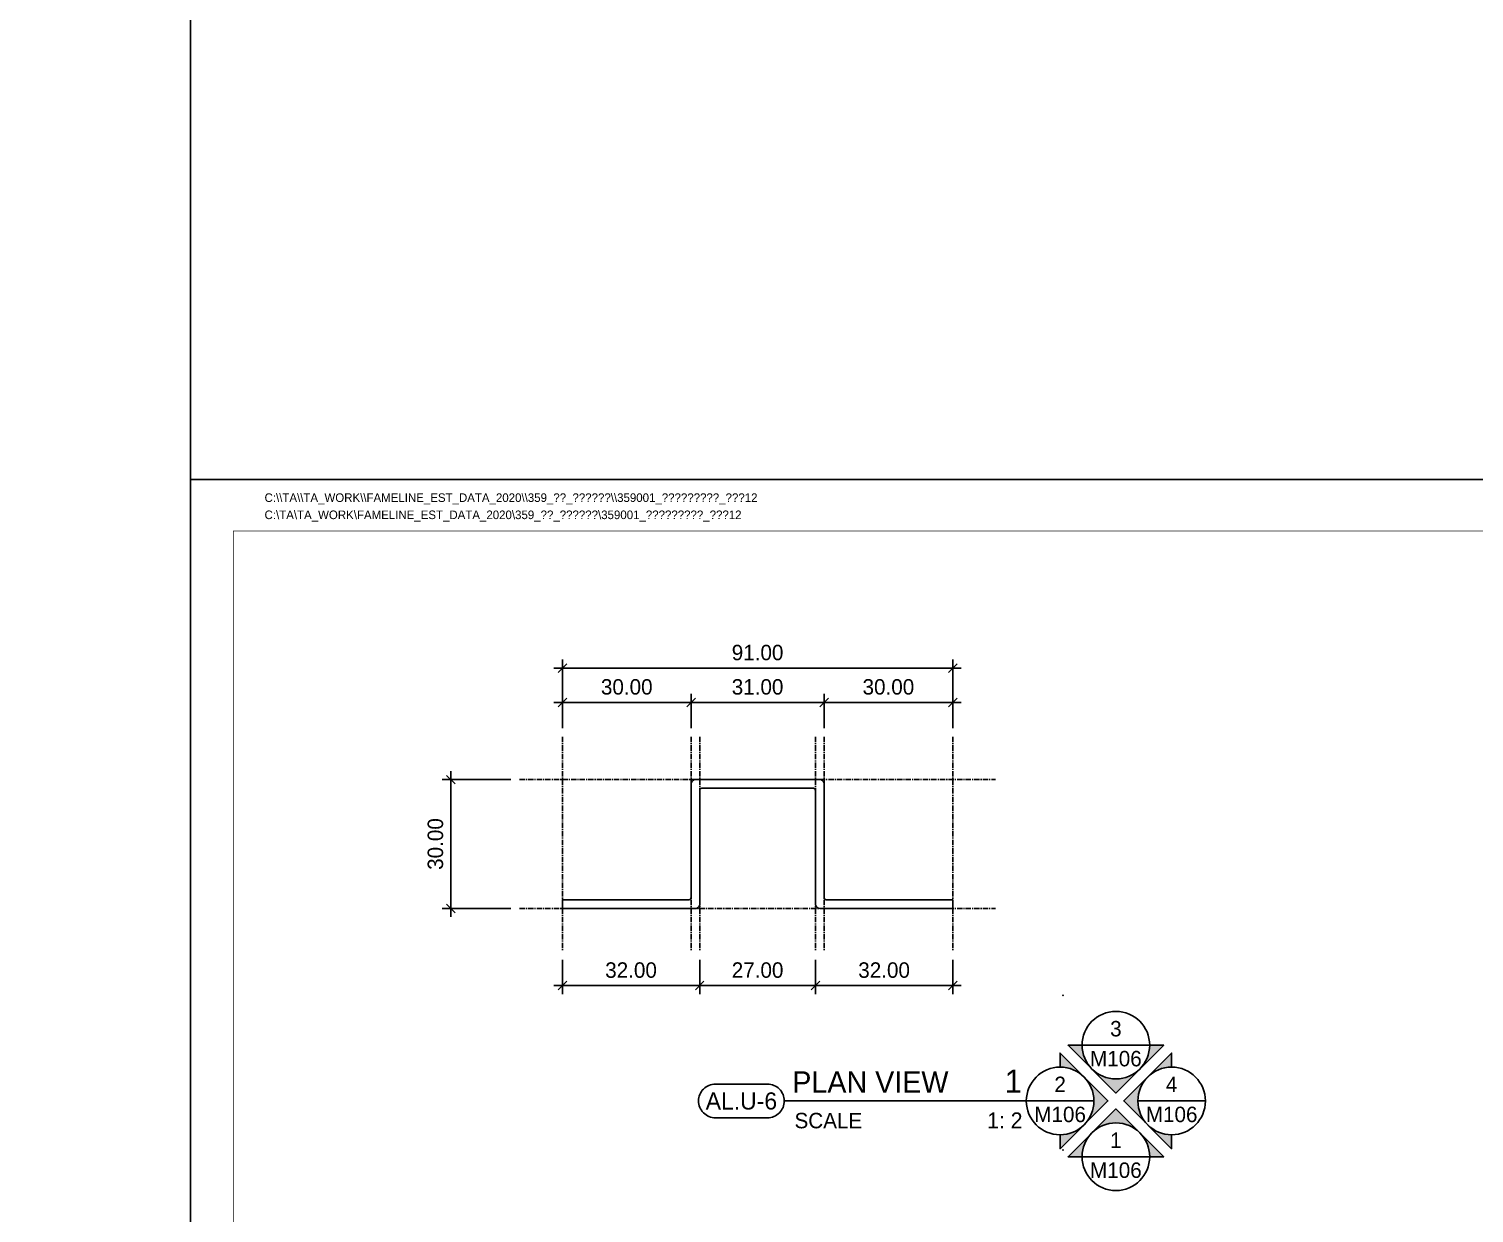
# Model space of a CAD drawing. Header units: millimetres. Extents: x -244126 to 368105, y -173968 to 259060.
# Drawn here: x -83421.4 to -83084.4, y 44488.8 to 44764.8 of the extents above; entities that cross this region are included whole.
import ezdxf
from ezdxf.enums import TextEntityAlignment as Align

# ---------------------------------------------------------------- set-up
doc = ezdxf.new("R2010")
doc.units = ezdxf.units.MM
doc.header["$MEASUREMENT"] = 0
for name, pattern in [('ACAD_ISO04W100', [30, 24, -3, 0, -3]), ('BORDER2', [22.225, 6.35, -3.175, 6.35, -3.175, 0, -3.175]), ('CENTER', [2, 1.25, -0.25, 0.25, -0.25]), ('TA_GL_000.00010', [0.000275, 0.0001, -2.5e-05, 2.5e-05, -2.5e-05, 0.0001]), ('TA_HL_003.00000', [19.5, 10.65, -8.85])]:
    doc.linetypes.add(name, pattern=pattern)
for name, color, linetype in [('000 - D I M', 6, 'Continuous'), ('000 - GRID', 8, 'CENTER'), ('000 - L I N E 0.1', 1, 'Continuous'), ('000 - SYMBOL CON', 1, 'Continuous'), ('000 - T E X T', 4, 'Continuous'), ('000 - TITLEBLOCK', 4, 'Continuous'), ('001 - ASCESSORIES', 1, 'Continuous'), ('A04_TUBE SERIES', 7, 'Continuous')]:
    doc.layers.add(name, color=color, linetype=linetype)
doc.styles.add('Cetury Gothic', font='GOTHIC.TTF')
doc.styles.add('CORDIA', font='cordia.shx')
doc.styles.add('MtXpl_BrowalliaUPC', font='BrowalliaUPC.ttf')
doc.styles.add('TA', font='Cordia New.ttf', dxfattribs={"height": 4.5})
doc.dimstyles.new('DIM E-E', dxfattribs={"dimscale": 2, "dimtxt": 0.18, "dimasz": 0.1, "dimexe": 0.1, "dimexo": 0.1, "dimgap": 0.09, "dimtad": 1, "dimtoh": 1, "dimzin": 0, "dimdsep": 46, "dimtxsty": 'CORDIA', "dimblk": 'OBLIQUE', "dimcen": 0.1, "dimdle": 0.1, "dimclrd": 40, "dimclre": 140, "dimclrt": 3, "dimadec": 0, "dimazin": 0, "dimtfac": 1, "dimtix": 1, "dimtmove": 2, "dimatfit": 3, "dimfxl": 1, "dimtolj": 1, "dimtzin": 0, "dimarcsym": 0})

# ---------------------------------------------------------------- blocks, each defined once
blk = doc.blocks.new('*U1674')
at = {"layer": '000 - TITLEBLOCK', "color": 250}
blk.add_lwpolyline([(0, 0), (1485, 0), (1485, 1050), (0, 1050)], close=True, dxfattribs=at)
at = {"color": 4, "style": 'TA'}
blk.add_attdef('PAPER_SIZE', text='', height=6.25, dxfattribs=at).set_placement((1421.5, 24.94), align=Align.MIDDLE_RIGHT)
blk.add_attdef('SCALE_SIZE', text='', height=6.25, dxfattribs=at).set_placement((1433.78, 25.07), align=Align.MIDDLE_LEFT)
at = {"layer": '000 - T E X T', "color": 250, "style": 'TA'}
for tag, height, p in [('SUPERLINK', 5, (43.16, 1039.41)), ('NAMEFILE', 5, (43.16, 1029.41)), ('SC', 100, (8.41, 938.03))]:
    blk.add_attdef(tag, text='', height=height, dxfattribs=at).set_placement(p, align=Align.MIDDLE_LEFT)
at = {"layer": '000 - T E X T', "color": 4, "style": 'TA'}
for tag, height, p in [('NAME_JOB_1', 5, (1309.16, 845.63)), ('NAME_JOB_2', 5, (1309.16, 834.72)), ('NAME_PROJECT_1', 7.5, (1234.52, 797.42)), ('NAME_PROJECT_2', 7.5, (1234.52, 778.92)), ('NAME_PROJECT_3', 7.5, (1234.52, 760.42)), ('CODE_VALUE_1', 4.75, (1302.87, 722.8)), ('CODE_VALUE_2', 4.75, (1302.87, 707.8)), ('PART_NAME_VALUE_1', 4.75, (1302.87, 689.69)), ('PART_NAME_VALUE_2', 4.75, (1302.87, 674.69)), ('PART_NAME_VALUE_3', 4.75, (1302.87, 659.69)), ('MATTERIAL_VALUE_1', 9, (1304.89, 642.26)), ('SPEC_VALUE', 9, (1304.89, 621.71)), ('THICKNESS_VALUE', 9, (1304.89, 601.32)), ('COATING_VALUE_1', 9, (1304.89, 581.25)), ('COATING_VALUE_2', 9, (1304.89, 561.18)), ('NAME_TITLE_1', 6, (1236.27, 194.04)), ('NAME_TITLE_2', 6, (1236.27, 177.39)), ('NAME_TITLE_3', 6, (1236.27, 160.74)), ('DRAWING_NO1', 6, (1236.53, 82.29)), ('DRAWING_NO2', 6, (1236.53, 62.29))]:
    blk.add_attdef(tag, text='', height=height, dxfattribs=at).set_placement(p, align=Align.MIDDLE_LEFT)
for tag, p in [('NAME_DAFT', (1383.53, 340.54)), ('NAME_CHECKED', (1383.53, 306.49)), ('NAME_DESIGNER', (1383.53, 273.03)), ('NAME_DESIGN_MGR', (1383.53, 237.79))]:
    blk.add_attdef(tag, text='', height=9, dxfattribs=at).set_placement(p, align=Align.MIDDLE_CENTER)
for tag, p, height in [('REV', (1383.82, 125.62), 9.38), ('NAME_REMARK', (138.21, 43.26), 10)]:
    blk.add_attdef(tag, p, '', height=height, dxfattribs=at)
at = {"layer": '000 - T E X T', "color": 4, "style": 'Cetury Gothic'}
for tag, p in [('SHEET_NO.', (1403.95, 84.99)), ('TOTAL_SHEET_NO.', (1402.41, 44.1))]:
    blk.add_attdef(tag, text='', height=9, dxfattribs=at).set_placement(p, align=Align.CENTER)
blk = doc.blocks.new('A$Cfd196da9')
at = {"color": 0, "linetype": 'ByBlock', "const_width": 0.1}
blk.add_lwpolyline([(-143.5, -98), (96.5, -98), (96.5, 99), (-143.5, 99)], close=True, dxfattribs=at)
blk = doc.blocks.new('*U1670')
at = {"layer": '000 - L I N E 0.1', "color": 21, "linetype": 'Continuous'}
blk.add_lwpolyline([(14.24, 420), (0, 420), (0, 405.76)], dxfattribs=at)
at = {"layer": '000 - TITLEBLOCK', "color": 250}
blk.add_lwpolyline([(0, 0), (594, 0), (594, 420), (0, 420)], close=True, dxfattribs=at)
at = {"layer": '000 - T E X T', "color": 3, "xscale": 2, "yscale": 2, "zscale": 2}
blk.add_blockref('A$Cfd196da9', (297, 210), dxfattribs=at)
at = {"color": 4, "style": 'TA'}
blk.add_attdef('PAPER_SIZE', text='', height=2.5, dxfattribs=at).set_placement((568.6, 9.97), align=Align.MIDDLE_RIGHT)
blk.add_attdef('SCALE_SIZE', text='', height=2.5, dxfattribs=at).set_placement((573.51, 10.03), align=Align.MIDDLE_LEFT)
at = {"layer": '000 - T E X T', "color": 250, "style": 'TA'}
for tag, height, p in [('SUPERLINK', 2, (17.26, 415.77)), ('NAMEFILE', 2, (17.26, 411.76)), ('SC', 40, (3.36, 375.21))]:
    blk.add_attdef(tag, text='', height=height, dxfattribs=at).set_placement(p, align=Align.MIDDLE_LEFT)
at = {"layer": '000 - T E X T', "color": 4, "style": 'TA'}
for tag, height, p in [('NAME_JOB_1', 2, (523.67, 338.25)), ('NAME_JOB_2', 2, (523.67, 333.89)), ('NAME_PROJECT_1', 3, (493.81, 318.97)), ('NAME_PROJECT_2', 3, (493.81, 311.57)), ('NAME_PROJECT_3', 3, (493.81, 304.17)), ('CODE_VALUE_1', 1.9, (521.15, 289.12)), ('CODE_VALUE_2', 1.9, (521.15, 283.12)), ('PART_NAME_VALUE_1', 1.9, (521.15, 275.87)), ('PART_NAME_VALUE_2', 1.9, (521.15, 269.87)), ('PART_NAME_VALUE_3', 1.9, (521.15, 263.87)), ('MATTERIAL_VALUE_1', 3.6, (521.96, 256.9)), ('SPEC_VALUE', 3.6, (521.96, 248.68)), ('THICKNESS_VALUE', 3.6, (521.96, 240.53)), ('COATING_VALUE_1', 3.6, (521.96, 232.5)), ('COATING_VALUE_2', 3.6, (521.96, 224.47)), ('NAME_TITLE_1', 2.4, (494.51, 77.62)), ('NAME_TITLE_2', 2.4, (494.51, 70.96)), ('NAME_TITLE_3', 2.4, (494.51, 64.3)), ('DRAWING_NO1', 2.4, (494.61, 32.92)), ('DRAWING_NO2', 2.4, (494.61, 24.91))]:
    blk.add_attdef(tag, text='', height=height, dxfattribs=at).set_placement(p, align=Align.MIDDLE_LEFT)
for tag, p in [('NAME_DAFT', (553.41, 136.22)), ('NAME_CHECKED', (553.41, 122.6)), ('NAME_DESIGNER', (553.41, 109.21)), ('NAME_DESIGN_MGR', (553.41, 95.12))]:
    blk.add_attdef(tag, text='', height=3.6, dxfattribs=at).set_placement(p, align=Align.MIDDLE_CENTER)
for tag, p, height in [('REV', (553.53, 50.25), 3.75), ('NAME_REMARK', (55.29, 17.3), 4)]:
    blk.add_attdef(tag, p, '', height=height, dxfattribs=at)
at = {"layer": '000 - T E X T', "color": 4, "style": 'Cetury Gothic'}
for tag, p in [('SHEET_NO.', (561.58, 34)), ('TOTAL_SHEET_NO.', (560.97, 17.64))]:
    blk.add_attdef(tag, text='', height=3.6, dxfattribs=at).set_placement(p, align=Align.CENTER)
blk = doc.blocks.new('*U441')
at = {"color": 3}
blk.add_point((0, -30), dxfattribs=at)
at = {"layer": '000 - GRID', "color": 0, "linetype": 'ByBlock'}
blk.add_line((0, 10), (0, -40), dxfattribs=at)
at = {"layer": '000 - GRID', "color": 0}
blk.add_point((0, 0), dxfattribs=at)
at = {"style": 'TA', "flags": 1}
blk.add_attdef('LOCATION', (6, 6), '', height=4.5, dxfattribs=at)
blk = doc.blocks.new('*U3608')
at = {"color": 3}
blk.add_point((0, -91), dxfattribs=at)
at = {"layer": '000 - GRID', "color": 0, "linetype": 'ByBlock'}
blk.add_line((0, 10), (0, -101), dxfattribs=at)
at = {"layer": '000 - GRID', "color": 0}
blk.add_point((0, 0), dxfattribs=at)
at = {"style": 'TA', "flags": 1}
blk.add_attdef('LOCATION', (6, 6), '', height=4.5, dxfattribs=at)
blk = doc.blocks.new('_Oblique')
at = {"color": 0, "linetype": 'ByBlock', "lineweight": -2}
blk.add_line((-0.5, -0.5), (0.5, 0.5), dxfattribs=at)
blk = doc.blocks.new('*D3595')
at = {"layer": 'A04_TUBE SERIES', "color": 140, "linetype": 'ACAD_ISO04W100', "lineweight": -2, "transparency": 16777216}
for p, q in [((-83297, 44601.84), (-83297, 44609.84)), ((-83267, 44601.84), (-83267, 44609.84))]:
    blk.add_line(p, q, dxfattribs=at)
at = {"layer": 'A04_TUBE SERIES', "color": 40, "lineweight": -2, "transparency": 16777216}
blk.add_line((-83299, 44607.84), (-83265, 44607.84), dxfattribs=at)
at = {"layer": 'Defpoints', "color": 0, "transparency": 16777216}
for p in [(-83267, 44607.84), (-83297, 44599.84), (-83267, 44599.84)]:
    blk.add_point(p, dxfattribs=at)
at = {"layer": 'A04_TUBE SERIES', "color": 40, "lineweight": -2, "transparency": 16777216, "xscale": 2, "yscale": 2, "zscale": 2, "rotation": 180}
blk.add_blockref('_Oblique', (-83297, 44607.84), dxfattribs=at)
at = {"layer": 'A04_TUBE SERIES', "color": 40, "lineweight": -2, "transparency": 16777216, "xscale": 2, "yscale": 2, "zscale": 2}
blk.add_blockref('_Oblique', (-83267, 44607.84), dxfattribs=at)
at = {"layer": 'A04_TUBE SERIES', "color": 3, "transparency": 16777216, "insert": (-83282, 44611.44), "char_height": 3.6, "attachment_point": 5, "style": 'CORDIA'}
blk.add_mtext('\\A1;30.00', dxfattribs=at)
blk = doc.blocks.new('*D3596')
at = {"layer": 'A04_TUBE SERIES', "color": 140, "linetype": 'ACAD_ISO04W100', "lineweight": -2, "transparency": 16777216}
for p, q in [((-83267, 44601.84), (-83267, 44609.84)), ((-83236, 44601.84), (-83236, 44609.84))]:
    blk.add_line(p, q, dxfattribs=at)
at = {"layer": 'A04_TUBE SERIES', "color": 40, "lineweight": -2, "transparency": 16777216}
blk.add_line((-83269, 44607.84), (-83234, 44607.84), dxfattribs=at)
at = {"layer": 'Defpoints', "color": 0, "transparency": 16777216}
for p in [(-83236, 44607.84), (-83267, 44599.84), (-83236, 44599.84)]:
    blk.add_point(p, dxfattribs=at)
at = {"layer": 'A04_TUBE SERIES', "color": 40, "lineweight": -2, "transparency": 16777216, "xscale": 2, "yscale": 2, "zscale": 2, "rotation": 180}
blk.add_blockref('_Oblique', (-83267, 44607.84), dxfattribs=at)
at = {"layer": 'A04_TUBE SERIES', "color": 40, "lineweight": -2, "transparency": 16777216, "xscale": 2, "yscale": 2, "zscale": 2}
blk.add_blockref('_Oblique', (-83236, 44607.84), dxfattribs=at)
at = {"layer": 'A04_TUBE SERIES', "color": 3, "transparency": 16777216, "insert": (-83251.5, 44611.44), "char_height": 3.6, "attachment_point": 5, "style": 'CORDIA'}
blk.add_mtext('\\A1;31.00', dxfattribs=at)
blk = doc.blocks.new('*D3599')
at = {"layer": 'A04_TUBE SERIES', "color": 140, "linetype": 'ACAD_ISO04W100', "lineweight": -2, "transparency": 16777216}
for p, q in [((-83236, 44601.84), (-83236, 44609.84)), ((-83206, 44601.84), (-83206, 44609.84))]:
    blk.add_line(p, q, dxfattribs=at)
at = {"layer": 'A04_TUBE SERIES', "color": 40, "lineweight": -2, "transparency": 16777216}
blk.add_line((-83238, 44607.84), (-83204, 44607.84), dxfattribs=at)
at = {"layer": 'Defpoints', "color": 0, "transparency": 16777216}
for p in [(-83206, 44607.84), (-83236, 44599.84), (-83206, 44599.84)]:
    blk.add_point(p, dxfattribs=at)
at = {"layer": 'A04_TUBE SERIES', "color": 40, "lineweight": -2, "transparency": 16777216, "xscale": 2, "yscale": 2, "zscale": 2, "rotation": 180}
blk.add_blockref('_Oblique', (-83236, 44607.84), dxfattribs=at)
at = {"layer": 'A04_TUBE SERIES', "color": 40, "lineweight": -2, "transparency": 16777216, "xscale": 2, "yscale": 2, "zscale": 2}
blk.add_blockref('_Oblique', (-83206, 44607.84), dxfattribs=at)
at = {"layer": 'A04_TUBE SERIES', "color": 3, "transparency": 16777216, "insert": (-83221, 44611.44), "char_height": 3.6, "attachment_point": 5, "style": 'CORDIA'}
blk.add_mtext('\\A1;30.00', dxfattribs=at)
blk = doc.blocks.new('*D3597')
at = {"layer": 'A04_TUBE SERIES', "color": 40, "lineweight": -2, "transparency": 16777216}
blk.add_line((-83299, 44615.84), (-83204, 44615.84), dxfattribs=at)
at = {"layer": 'A04_TUBE SERIES', "color": 140, "linetype": 'ACAD_ISO04W100', "lineweight": -2, "transparency": 16777216}
for p, q in [((-83297, 44601.84), (-83297, 44617.84)), ((-83206, 44601.84), (-83206, 44617.84))]:
    blk.add_line(p, q, dxfattribs=at)
at = {"layer": 'Defpoints', "color": 0, "transparency": 16777216}
for p in [(-83206, 44615.84), (-83297, 44599.84), (-83206, 44599.84)]:
    blk.add_point(p, dxfattribs=at)
at = {"layer": 'A04_TUBE SERIES', "color": 40, "lineweight": -2, "transparency": 16777216, "xscale": 2, "yscale": 2, "zscale": 2, "rotation": 180}
blk.add_blockref('_Oblique', (-83297, 44615.84), dxfattribs=at)
at = {"layer": 'A04_TUBE SERIES', "color": 40, "lineweight": -2, "transparency": 16777216, "xscale": 2, "yscale": 2, "zscale": 2}
blk.add_blockref('_Oblique', (-83206, 44615.84), dxfattribs=at)
at = {"layer": 'A04_TUBE SERIES', "color": 3, "transparency": 16777216, "insert": (-83251.5, 44619.44), "char_height": 3.6, "attachment_point": 5, "style": 'CORDIA'}
blk.add_mtext('\\A1;91.00', dxfattribs=at)
blk = doc.blocks.new('*D3598')
at = {"layer": 'A04_TUBE SERIES', "color": 40, "lineweight": -2, "transparency": 16777216}
blk.add_line((-83323, 44591.84), (-83323, 44557.84), dxfattribs=at)
at = {"layer": 'A04_TUBE SERIES', "color": 140, "linetype": 'ACAD_ISO04W100', "lineweight": -2, "transparency": 16777216}
for p, q in [((-83309, 44589.84), (-83325, 44589.84)), ((-83309, 44559.84), (-83325, 44559.84))]:
    blk.add_line(p, q, dxfattribs=at)
at = {"layer": 'Defpoints', "color": 0, "transparency": 16777216}
for p in [(-83307, 44589.84), (-83323, 44559.84), (-83307, 44559.84)]:
    blk.add_point(p, dxfattribs=at)
at = {"layer": 'A04_TUBE SERIES', "color": 40, "lineweight": -2, "transparency": 16777216, "xscale": 2, "yscale": 2, "zscale": 2}
for p, rotation in [((-83323, 44589.84), 90), ((-83323, 44559.84), 270)]:
    blk.add_blockref('_Oblique', p, dxfattribs=dict(at, rotation=rotation))
at = {"layer": 'A04_TUBE SERIES', "color": 3, "transparency": 16777216, "insert": (-83326.6, 44574.84), "char_height": 3.6, "attachment_point": 5, "rotation": 90, "style": 'CORDIA'}
blk.add_mtext('\\A1;30.00', dxfattribs=at)
blk = doc.blocks.new('*D3522')
at = {"layer": '000 - D I M', "color": 140, "linetype": 'ACAD_ISO04W100', "lineweight": -2, "transparency": 16777216}
for p, q in [((-83297, 44547.84), (-83297, 44539.84)), ((-83265, 44547.84), (-83265, 44539.84))]:
    blk.add_line(p, q, dxfattribs=at)
at = {"layer": '000 - D I M', "color": 40, "lineweight": -2, "transparency": 16777216}
blk.add_line((-83299, 44541.84), (-83263, 44541.84), dxfattribs=at)
at = {"layer": 'Defpoints', "color": 0, "transparency": 16777216}
for p in [(-83297, 44549.84), (-83265, 44549.84), (-83265, 44541.84)]:
    blk.add_point(p, dxfattribs=at)
at = {"layer": '000 - D I M', "color": 40, "lineweight": -2, "transparency": 16777216, "xscale": 2, "yscale": 2, "zscale": 2, "rotation": 180}
blk.add_blockref('_Oblique', (-83297, 44541.84), dxfattribs=at)
at = {"layer": '000 - D I M', "color": 40, "lineweight": -2, "transparency": 16777216, "xscale": 2, "yscale": 2, "zscale": 2}
blk.add_blockref('_Oblique', (-83265, 44541.84), dxfattribs=at)
at = {"layer": '000 - D I M', "color": 3, "transparency": 16777216, "insert": (-83281, 44545.44), "char_height": 3.6, "attachment_point": 5, "style": 'CORDIA'}
blk.add_mtext('\\A1;32.00', dxfattribs=at)
blk = doc.blocks.new('*D3523')
at = {"layer": '000 - D I M', "color": 140, "linetype": 'ACAD_ISO04W100', "lineweight": -2, "transparency": 16777216}
for p, q in [((-83265, 44547.84), (-83265, 44539.84)), ((-83238, 44547.84), (-83238, 44539.84))]:
    blk.add_line(p, q, dxfattribs=at)
at = {"layer": '000 - D I M', "color": 40, "lineweight": -2, "transparency": 16777216}
blk.add_line((-83267, 44541.84), (-83236, 44541.84), dxfattribs=at)
at = {"layer": 'Defpoints', "color": 0, "transparency": 16777216}
for p in [(-83265, 44549.84), (-83238, 44549.84), (-83238, 44541.84)]:
    blk.add_point(p, dxfattribs=at)
at = {"layer": '000 - D I M', "color": 40, "lineweight": -2, "transparency": 16777216, "xscale": 2, "yscale": 2, "zscale": 2, "rotation": 180}
blk.add_blockref('_Oblique', (-83265, 44541.84), dxfattribs=at)
at = {"layer": '000 - D I M', "color": 40, "lineweight": -2, "transparency": 16777216, "xscale": 2, "yscale": 2, "zscale": 2}
blk.add_blockref('_Oblique', (-83238, 44541.84), dxfattribs=at)
at = {"layer": '000 - D I M', "color": 3, "transparency": 16777216, "insert": (-83251.5, 44545.44), "char_height": 3.6, "attachment_point": 5, "style": 'CORDIA'}
blk.add_mtext('\\A1;27.00', dxfattribs=at)
blk = doc.blocks.new('*D3524')
at = {"layer": '000 - D I M', "color": 140, "linetype": 'ACAD_ISO04W100', "lineweight": -2, "transparency": 16777216}
for p, q in [((-83238, 44547.84), (-83238, 44539.84)), ((-83206, 44547.84), (-83206, 44539.84))]:
    blk.add_line(p, q, dxfattribs=at)
at = {"layer": '000 - D I M', "color": 40, "lineweight": -2, "transparency": 16777216}
blk.add_line((-83240, 44541.84), (-83204, 44541.84), dxfattribs=at)
at = {"layer": 'Defpoints', "color": 0, "transparency": 16777216}
for p in [(-83238, 44549.84), (-83206, 44549.84), (-83206, 44541.84)]:
    blk.add_point(p, dxfattribs=at)
at = {"layer": '000 - D I M', "color": 40, "lineweight": -2, "transparency": 16777216, "xscale": 2, "yscale": 2, "zscale": 2, "rotation": 180}
blk.add_blockref('_Oblique', (-83238, 44541.84), dxfattribs=at)
at = {"layer": '000 - D I M', "color": 40, "lineweight": -2, "transparency": 16777216, "xscale": 2, "yscale": 2, "zscale": 2}
blk.add_blockref('_Oblique', (-83206, 44541.84), dxfattribs=at)
at = {"layer": '000 - D I M', "color": 3, "transparency": 16777216, "insert": (-83222, 44545.44), "char_height": 3.6, "attachment_point": 5, "style": 'CORDIA'}
blk.add_mtext('\\A1;32.00', dxfattribs=at)
blk = doc.blocks.new('*U3514')
at = {"color": 4}
blk.add_line((-4.26, 5.7), (-32.47, 5.7), dxfattribs=at)
at = {"linetype": 'TA_GL_000.00010'}
blk.add_point((0, 18), dxfattribs=at)
for p in [(-4.26, 5.7), (0, 0)]:
    blk.add_point(p)
at = {"layer": '000 - SYMBOL CON', "color": 0, "linetype": 'ByBlock'}
blk.add_lwpolyline([(-40.51, 7.66, 0.414214), (-42.47, 5.7, 0.414214), (-40.51, 3.74), (-34.43, 3.74, 0.414214), (-32.47, 5.7, 0.414214), (-34.43, 7.66)], format="xyb", close=True, dxfattribs=at)
at = {"color": 4, "linetype": 'BORDER2', "style": 'Cetury Gothic'}
blk.add_text('SCALE', height=1.8, dxfattribs=at).set_placement((-31.28, 2.51))
at = {"color": 0, "style": 'TA'}
for tag, p in [('HEADING2', (-31.54, 10.65)), ('HEADING', (-31.54, 6.65))]:
    blk.add_attdef(tag, p, '', height=2.5, dxfattribs=at)
for tag, height, p in [('LO', 2.7, (-4.76, 6.65)), ('SC', 1.85, (-4.7, 2.51))]:
    blk.add_attdef(tag, text='', height=height, dxfattribs=at).set_placement(p, align=Align.RIGHT)
at = {"layer": '000 - T E X T', "color": 0, "style": 'MtXpl_BrowalliaUPC'}
blk.add_attdef('NO.CODE', text='', height=2, dxfattribs=at).set_placement((-37.47, 5.7), align=Align.MIDDLE_CENTER)
blk = doc.blocks.new('A$C2FD3211E')
h = blk.add_hatch(color=2)
h.paths.add_polyline_path([(2.01, 7.26, -0.198912), (2.84, 5.25), (4.02, 5.25)])
h.paths.add_polyline_path([(-2.01, 7.26), (-4.02, 5.25), (-2.84, 5.25, -0.198912)])
h.paths.add_polyline_path([(0, 9.27), (-2.01, 7.26, -0.198912), (0, 8.09, -0.198912), (2.01, 7.26)])
at = {"color": 2}
blk.add_lwpolyline([(2.84, 5.25), (4.02, 5.25), (0, 9.27), (-4.02, 5.25), (-2.84, 5.25)], dxfattribs=at)
blk = doc.blocks.new('A$C66cdf1b7')
at = {"color": 2}
for p, q in [((-3.94, 6.5), (3.94, 6.5)), ((-10.44, 0), (-2.56, 0)), ((2.56, 0), (10.44, 0)), ((-3.94, -6.5), (3.94, -6.5))]:
    blk.add_line(p, q, dxfattribs=at)
for centre in [(0, 6.5), (0, 6.5), (-6.5, 0), (-6.5, 0), (6.5, 0), (6.5, 0), (0, -6.5), (0, -6.5)]:
    blk.add_circle(centre, 3.94, dxfattribs=at)
at = {"color": 3, "xscale": 1.387206065883648, "yscale": 1.387206065883648, "zscale": 1.387206065883648}
for p, rotation in [((-13.78, 0), 270), ((0, 13.78), 180), ((13.78, 0), 89.99999999999997)]:
    blk.add_blockref('A$C2FD3211E', p, dxfattribs=dict(at, rotation=rotation))
blk.add_blockref('A$C2FD3211E', (0, -13.78), dxfattribs=at)
at = {"color": 0, "style": 'Cetury Gothic'}
for tag, p in [('ELE3', (0, 8.42)), ('ELE3_DRAWING', (0, 4.93)), ('ELE2', (-6.5, 1.93)), ('ELE4', (6.5, 1.93)), ('ELE2_DRAWING', (-6.5, -1.57)), ('ELE4_DRAWING', (6.5, -1.57)), ('ELE1', (0, -4.57)), ('ELE1_DRAWING', (0, -8.07))]:
    blk.add_attdef(tag, text='', height=1.8, dxfattribs=at).set_placement(p, align=Align.MIDDLE_CENTER)

msp = doc.modelspace()

# ---------------------------------------------------------------- linework, layer by layer
at = {"layer": '001 - ASCESSORIES'}
msp.add_lwpolyline([(-83205.99529, 44559.8394), (-83236.99529, 44559.8394, -0.414213562), (-83237.99529, 44560.8394), (-83237.99529, 44587.3394, 0.414213562), (-83238.49529, 44587.8394), (-83264.49529, 44587.8394, 0.414213562), (-83264.99529, 44587.3394), (-83264.99529, 44560.8394, -0.414213562), (-83265.99529, 44559.8394), (-83296.99529, 44559.8394), (-83296.99529, 44561.8394), (-83267.49529, 44561.8394, 0.414213562), (-83266.99529, 44562.3394), (-83266.99529, 44588.8394, -0.414213562), (-83265.99529, 44589.8394), (-83236.99529, 44589.8394, -0.414213562), (-83235.99529, 44588.8394), (-83235.99529, 44562.3394, 0.414213562), (-83235.49529, 44561.8394), (-83205.99529, 44561.8394)], format="xyb", close=True, dxfattribs=at)

# ---------------------------------------------------------------- block references
at = {"color": 2, "linetype": 'TA_HL_003.00000'}
msp.add_blockref('*U1674', (-84868.71316, 44239.78993), dxfattribs=at)
ref = msp.add_blockref('*U1670', (-83383.71316, 44239.78993), dxfattribs=at)
ref.add_attrib('SUPERLINK', 'C:\\\\TA\\\\TA_WORK\\\\FAMELINE_EST_DATA_2020\\\\359_พอ_สถาปัตย์\\\\359001_คลีนิกเอกมัย_ซอย12', dxfattribs={"layer": '000 - T E X T', "color": 250, "height": 2, "style": 'TA'}).set_placement((-83366.44852, 44655.55527), align=Align.MIDDLE_LEFT)
ref.add_attrib('NAMEFILE', 'C:\\TA\\TA_WORK\\FAMELINE_EST_DATA_2020\\359_พอ_สถาปัตย์\\359001_คลีนิกเอกมัย_ซอย12', dxfattribs={"layer": '000 - T E X T', "color": 250, "height": 2, "style": 'TA'}).set_placement((-83366.44852, 44651.55483), align=Align.MIDDLE_LEFT)
at = {"layer": '000 - GRID'}
for p in [(-83296.99529, 44589.8394), (-83266.99529, 44589.8394), (-83264.99529, 44589.8394), (-83237.99529, 44589.8394), (-83235.99529, 44589.8394), (-83205.99529, 44589.8394)]:
    msp.add_blockref('*U441', p, dxfattribs=at)
at = {"layer": '000 - GRID', "rotation": 90}
for p in [(-83296.99529, 44589.8394), (-83296.99529, 44559.8394)]:
    msp.add_blockref('*U3608', p, dxfattribs=at)
at = {"layer": '000 - T E X T', "xscale": 2, "yscale": 2, "zscale": 2}
for name, p, values in [('*U3514', (-83180.32763, 44503.56714), {'NO.CODE': 'AL.U-6', 'HEADING': 'PLAN VIEW', 'LO': '1', 'SC': '1: 2'}), ('A$C66cdf1b7', (-83167.96137, 44514.9662), {'ELE1': '1', 'ELE2': '2', 'ELE3': '3', 'ELE4': '4', 'ELE1_DRAWING': 'M106', 'ELE2_DRAWING': 'M106', 'ELE3_DRAWING': 'M106', 'ELE4_DRAWING': 'M106'})]:
    msp.add_blockref(name, p, dxfattribs=at).add_auto_attribs(values)

# ---------------------------------------------------------------- dimensions: what is measured, and where the dimension line sits
at = {"layer": '000 - D I M', "color": 3}
for base, p1, p2, picture, middle in [((-83264.99529, 44541.8394), (-83296.99529, 44549.8394), (-83264.99529, 44549.8394), '*D3522', (-83280.99529, 44545.4394)), ((-83237.99529, 44541.8394), (-83264.99529, 44549.8394), (-83237.99529, 44549.8394), '*D3523', (-83251.49529, 44545.4394)), ((-83205.99529, 44541.8394), (-83237.99529, 44549.8394), (-83205.99529, 44549.8394), '*D3524', (-83221.99529, 44545.4394))]:
    dim = msp.add_linear_dim(base=base, p1=p1, p2=p2, dimstyle='DIM E-E', override={"dimscale": 20}, dxfattribs=at)
    dim.commit()
    dim.dimension.update_dxf_attribs({"geometry": picture, "text_midpoint": middle})
at = {"layer": 'A04_TUBE SERIES', "color": 3}
for base, p1, p2, picture, middle in [((-83205.99529, 44615.8394), (-83296.99529, 44599.8394), (-83205.99529, 44599.8394), '*D3597', (-83251.49529, 44619.4394)), ((-83266.99529, 44607.8394), (-83296.99529, 44599.8394), (-83266.99529, 44599.8394), '*D3595', (-83281.99529, 44611.4394)), ((-83235.99529, 44607.8394), (-83266.99529, 44599.8394), (-83235.99529, 44599.8394), '*D3596', (-83251.49529, 44611.4394)), ((-83205.99529, 44607.8394), (-83235.99529, 44599.8394), (-83205.99529, 44599.8394), '*D3599', (-83220.99529, 44611.4394))]:
    dim = msp.add_linear_dim(base=base, p1=p1, p2=p2, dimstyle='DIM E-E', override={"dimscale": 20}, dxfattribs=at)
    dim.commit()
    dim.dimension.update_dxf_attribs({"geometry": picture, "text_midpoint": middle})
dim = msp.add_linear_dim(base=(-83322.99529, 44559.8394), p1=(-83306.99529, 44589.8394), p2=(-83306.99529, 44559.8394), angle=90, dimstyle='DIM E-E', override={"dimscale": 20}, dxfattribs=at)
dim.commit()
dim.dimension.update_dxf_attribs({"geometry": '*D3598', "text_midpoint": (-83326.59529, 44574.8394)})

doc.saveas('drawing.dxf')
